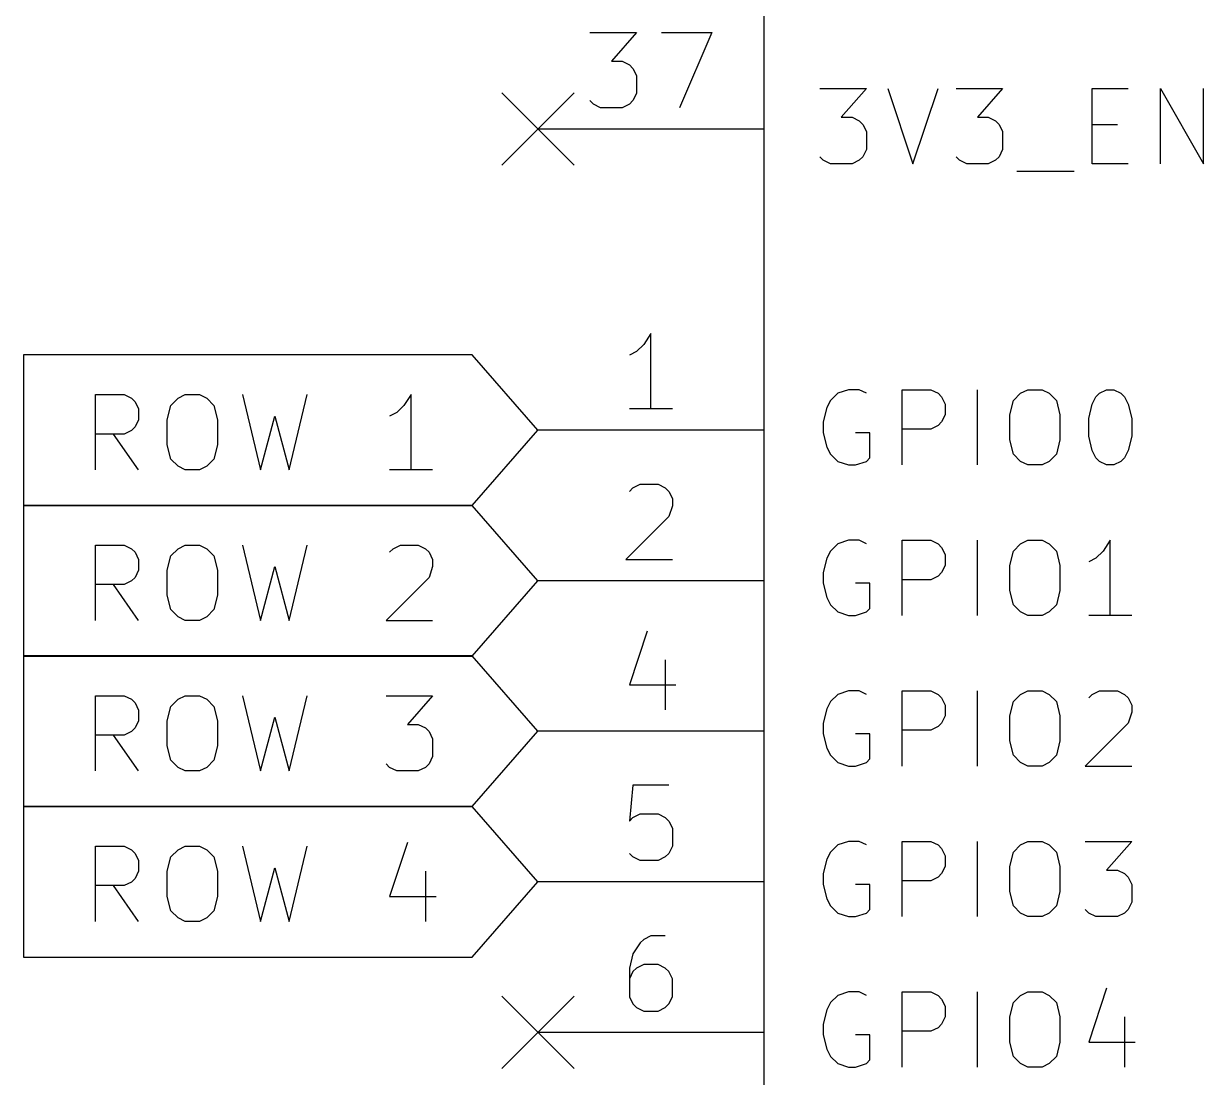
# Model space of a CAD drawing. Header units: inches. Extents: x 0.4 to 11.3, y -7.9 to -0.4.
# Drawn here: x 4.508 to 5.292, y -3.48 to -2.78 of the extents above; entities that cross this region are included whole.
import ezdxf

# ---------------------------------------------------------------- set-up
doc = ezdxf.new("R2010")
doc.units = ezdxf.units.IN
doc.header["$MEASUREMENT"] = 0
for name, color, linetype in [('BLUE', 174, 'CONTINUOUS'), ('GREENSIXTYFIVE', 129, 'CONTINUOUS'), ('LIGHTRED', 12, 'CONTINUOUS'), ('RED', 14, 'CONTINUOUS'), ('WHITE', 250, 'CONTINUOUS')]:
    doc.layers.add(name, color=color, linetype=linetype)

msp = doc.modelspace()

# ---------------------------------------------------------------- linework, layer by layer
at = {"layer": 'BLUE', "linetype": 'CONTINUOUS'}
for p, q in [((4.826, -2.826), (4.874, -2.874)), ((4.874, -2.826), (4.826, -2.874)), ((4.826, -3.426), (4.874, -3.474)), ((4.874, -3.426), (4.826, -3.474))]:
    msp.add_line(p, q, dxfattribs=at)
at = {"layer": 'GREENSIXTYFIVE', "linetype": 'CONTINUOUS'}
for p, q in [((5.03714, -2.82313), (5.06809, -2.82313)), ((5.03714, -2.82313), (5.06809, -2.82313)), ((5.06809, -2.82313), (5.05143, -2.84218)), ((5.06809, -2.82313), (5.05143, -2.84218)), ((5.08238, -2.82313), (5.09904, -2.87313)), ((5.08238, -2.82313), (5.09904, -2.87313)), ((5.09904, -2.87313), (5.11571, -2.82313)), ((5.09904, -2.87313), (5.11571, -2.82313)), ((5.12762, -2.82313), (5.15857, -2.82313)), ((5.12762, -2.82313), (5.15857, -2.82313)), ((5.15857, -2.82313), (5.1419, -2.84218)), ((5.15857, -2.82313), (5.1419, -2.84218)), ((5.21809, -2.87313), (5.21809, -2.82313)), ((5.21809, -2.82313), (5.2419, -2.82313)), ((5.21809, -2.87313), (5.21809, -2.82313)), ((5.21809, -2.82313), (5.2419, -2.82313)), ((5.26333, -2.87313), (5.26333, -2.82313)), ((5.26333, -2.82313), (5.2919, -2.87313)), ((5.26333, -2.87313), (5.26333, -2.82313)), ((5.26333, -2.82313), (5.2919, -2.87313)), ((5.2919, -2.87313), (5.2919, -2.82313)), ((5.2919, -2.87313), (5.2919, -2.82313)), ((5.05143, -2.84218), (5.05857, -2.84218)), ((5.05143, -2.84218), (5.05857, -2.84218)), ((5.05857, -2.84218), (5.06333, -2.84456)), ((5.05857, -2.84218), (5.06333, -2.84456)), ((5.1419, -2.84218), (5.14905, -2.84218)), ((5.1419, -2.84218), (5.14905, -2.84218)), ((5.14905, -2.84218), (5.15381, -2.84456)), ((5.14905, -2.84218), (5.15381, -2.84456)), ((5.06333, -2.84456), (5.06571, -2.84694)), ((5.06333, -2.84456), (5.06571, -2.84694)), ((5.06571, -2.84694), (5.06809, -2.8517)), ((5.06571, -2.84694), (5.06809, -2.8517)), ((5.15381, -2.84456), (5.15619, -2.84694)), ((5.15381, -2.84456), (5.15619, -2.84694)), ((5.15619, -2.84694), (5.15857, -2.8517)), ((5.15619, -2.84694), (5.15857, -2.8517)), ((5.21809, -2.84694), (5.23476, -2.84694)), ((5.21809, -2.84694), (5.23476, -2.84694)), ((5.06809, -2.8517), (5.06809, -2.86361)), ((5.06809, -2.8517), (5.06809, -2.86361)), ((5.15857, -2.8517), (5.15857, -2.86361)), ((5.15857, -2.8517), (5.15857, -2.86361)), ((5.06809, -2.86361), (5.06571, -2.86837)), ((5.06809, -2.86361), (5.06571, -2.86837)), ((5.15857, -2.86361), (5.15619, -2.86837)), ((5.15857, -2.86361), (5.15619, -2.86837)), ((5.03952, -2.87075), (5.03714, -2.86837)), ((5.03952, -2.87075), (5.03714, -2.86837)), ((5.04428, -2.87313), (5.03952, -2.87075)), ((5.04428, -2.87313), (5.03952, -2.87075)), ((5.05857, -2.87313), (5.04428, -2.87313)), ((5.05857, -2.87313), (5.04428, -2.87313)), ((5.06333, -2.87075), (5.05857, -2.87313)), ((5.06333, -2.87075), (5.05857, -2.87313)), ((5.06571, -2.86837), (5.06333, -2.87075)), ((5.06571, -2.86837), (5.06333, -2.87075)), ((5.13, -2.87075), (5.12762, -2.86837)), ((5.13, -2.87075), (5.12762, -2.86837)), ((5.13476, -2.87313), (5.13, -2.87075)), ((5.13476, -2.87313), (5.13, -2.87075)), ((5.14905, -2.87313), (5.13476, -2.87313)), ((5.14905, -2.87313), (5.13476, -2.87313)), ((5.15381, -2.87075), (5.14905, -2.87313)), ((5.15381, -2.87075), (5.14905, -2.87313)), ((5.15619, -2.86837), (5.15381, -2.87075)), ((5.15619, -2.86837), (5.15381, -2.87075)), ((5.2419, -2.87313), (5.21809, -2.87313)), ((5.2419, -2.87313), (5.21809, -2.87313)), ((5.16809, -2.87789), (5.20619, -2.87789)), ((5.16809, -2.87789), (5.20619, -2.87789)), ((5.05619, -3.02313), (5.04905, -3.02551)), ((5.05619, -3.02313), (5.04905, -3.02551)), ((5.06333, -3.02313), (5.05619, -3.02313)), ((5.06333, -3.02313), (5.05619, -3.02313)), ((5.06809, -3.02551), (5.06333, -3.02313)), ((5.06809, -3.02551), (5.06333, -3.02313)), ((5.0919, -3.07313), (5.0919, -3.02313)), ((5.0919, -3.02313), (5.11095, -3.02313)), ((5.0919, -3.07313), (5.0919, -3.02313)), ((5.0919, -3.02313), (5.11095, -3.02313)), ((5.11095, -3.02313), (5.11571, -3.02551)), ((5.11095, -3.02313), (5.11571, -3.02551)), ((5.1419, -3.07313), (5.1419, -3.02313)), ((5.1419, -3.07313), (5.1419, -3.02313)), ((5.17048, -3.02551), (5.17524, -3.02313)), ((5.17048, -3.02551), (5.17524, -3.02313)), ((5.17524, -3.02313), (5.18476, -3.02313)), ((5.17524, -3.02313), (5.18476, -3.02313)), ((5.18476, -3.02313), (5.18952, -3.02551)), ((5.18476, -3.02313), (5.18952, -3.02551)), ((5.22286, -3.02551), (5.22762, -3.02313)), ((5.22286, -3.02551), (5.22762, -3.02313)), ((5.22762, -3.02313), (5.23238, -3.02313)), ((5.22762, -3.02313), (5.23238, -3.02313)), ((5.23238, -3.02313), (5.23714, -3.02551)), ((5.23238, -3.02313), (5.23714, -3.02551)), ((5.04428, -3.03028), (5.0419, -3.03504)), ((5.04428, -3.03028), (5.0419, -3.03504)), ((5.04905, -3.02551), (5.04428, -3.03028)), ((5.04905, -3.02551), (5.04428, -3.03028)), ((5.11571, -3.02551), (5.11809, -3.02789)), ((5.11571, -3.02551), (5.11809, -3.02789)), ((5.11809, -3.02789), (5.12047, -3.03265)), ((5.11809, -3.02789), (5.12047, -3.03265)), ((5.16333, -3.0398), (5.16571, -3.03028)), ((5.16333, -3.0398), (5.16571, -3.03028)), ((5.16571, -3.03028), (5.17048, -3.02551)), ((5.16571, -3.03028), (5.17048, -3.02551)), ((5.18952, -3.02551), (5.19428, -3.03028)), ((5.18952, -3.02551), (5.19428, -3.03028)), ((5.19428, -3.03028), (5.19667, -3.0398)), ((5.19428, -3.03028), (5.19667, -3.0398)), ((5.21809, -3.03265), (5.22048, -3.02789)), ((5.21809, -3.03265), (5.22048, -3.02789)), ((5.22048, -3.02789), (5.22286, -3.02551)), ((5.22048, -3.02789), (5.22286, -3.02551)), ((5.23714, -3.02551), (5.23952, -3.02789)), ((5.23714, -3.02551), (5.23952, -3.02789)), ((5.23952, -3.02789), (5.24191, -3.03265)), ((5.23952, -3.02789), (5.24191, -3.03265)), ((5.0419, -3.03504), (5.03952, -3.04456)), ((5.0419, -3.03504), (5.03952, -3.04456)), ((5.12047, -3.03265), (5.12047, -3.0398)), ((5.12047, -3.03265), (5.12047, -3.0398)), ((5.21572, -3.04218), (5.21809, -3.03265)), ((5.21572, -3.04218), (5.21809, -3.03265)), ((5.24191, -3.03265), (5.24429, -3.04218)), ((5.24191, -3.03265), (5.24429, -3.04218)), ((5.03952, -3.04456), (5.03952, -3.0517)), ((5.03952, -3.04456), (5.03952, -3.0517)), ((5.11571, -3.04694), (5.11095, -3.04932)), ((5.11571, -3.04694), (5.11095, -3.04932)), ((5.11809, -3.04456), (5.11571, -3.04694)), ((5.11809, -3.04456), (5.11571, -3.04694)), ((5.12047, -3.0398), (5.11809, -3.04456)), ((5.12047, -3.0398), (5.11809, -3.04456)), ((5.16333, -3.05646), (5.16333, -3.0398)), ((5.16333, -3.05646), (5.16333, -3.0398)), ((5.19667, -3.0398), (5.19667, -3.05646)), ((5.19667, -3.0398), (5.19667, -3.05646)), ((5.21572, -3.05408), (5.21572, -3.04218)), ((5.21572, -3.05408), (5.21572, -3.04218)), ((5.24429, -3.04218), (5.24429, -3.05408)), ((5.24429, -3.04218), (5.24429, -3.05408)), ((5.03952, -3.0517), (5.0419, -3.06122)), ((5.03952, -3.0517), (5.0419, -3.06122)), ((5.07047, -3.0517), (5.06095, -3.0517)), ((5.07047, -3.0517), (5.06095, -3.0517)), ((5.07047, -3.06837), (5.07047, -3.0517)), ((5.07047, -3.06837), (5.07047, -3.0517)), ((5.11095, -3.04932), (5.0919, -3.04932)), ((5.11095, -3.04932), (5.0919, -3.04932)), ((5.21809, -3.06361), (5.21572, -3.05408)), ((5.21809, -3.06361), (5.21572, -3.05408)), ((5.24429, -3.05408), (5.24191, -3.06361)), ((5.24429, -3.05408), (5.24191, -3.06361)), ((5.0419, -3.06122), (5.04428, -3.06599)), ((5.0419, -3.06122), (5.04428, -3.06599)), ((5.16571, -3.06599), (5.16333, -3.05646)), ((5.16571, -3.06599), (5.16333, -3.05646)), ((5.19667, -3.05646), (5.19428, -3.06599)), ((5.19667, -3.05646), (5.19428, -3.06599)), ((5.04428, -3.06599), (5.04905, -3.07075)), ((5.04428, -3.06599), (5.04905, -3.07075)), ((5.04905, -3.07075), (5.05619, -3.07313)), ((5.04905, -3.07075), (5.05619, -3.07313)), ((5.06095, -3.07313), (5.06809, -3.07075)), ((5.06095, -3.07313), (5.06809, -3.07075)), ((5.06809, -3.07075), (5.07047, -3.06837)), ((5.06809, -3.07075), (5.07047, -3.06837)), ((5.17048, -3.07075), (5.16571, -3.06599)), ((5.17048, -3.07075), (5.16571, -3.06599)), ((5.17524, -3.07313), (5.17048, -3.07075)), ((5.17524, -3.07313), (5.17048, -3.07075)), ((5.18952, -3.07075), (5.18476, -3.07313)), ((5.18952, -3.07075), (5.18476, -3.07313)), ((5.19428, -3.06599), (5.18952, -3.07075)), ((5.19428, -3.06599), (5.18952, -3.07075)), ((5.22048, -3.06837), (5.21809, -3.06361)), ((5.22048, -3.06837), (5.21809, -3.06361)), ((5.22286, -3.07075), (5.22048, -3.06837)), ((5.22286, -3.07075), (5.22048, -3.06837)), ((5.22762, -3.07313), (5.22286, -3.07075)), ((5.22762, -3.07313), (5.22286, -3.07075)), ((5.23714, -3.07075), (5.23238, -3.07313)), ((5.23714, -3.07075), (5.23238, -3.07313)), ((5.23952, -3.06837), (5.23714, -3.07075)), ((5.23952, -3.06837), (5.23714, -3.07075)), ((5.24191, -3.06361), (5.23952, -3.06837)), ((5.24191, -3.06361), (5.23952, -3.06837)), ((5.05619, -3.07313), (5.06095, -3.07313)), ((5.05619, -3.07313), (5.06095, -3.07313)), ((5.18476, -3.07313), (5.17524, -3.07313)), ((5.18476, -3.07313), (5.17524, -3.07313)), ((5.23238, -3.07313), (5.22762, -3.07313)), ((5.23238, -3.07313), (5.22762, -3.07313)), ((5.04905, -3.12551), (5.04428, -3.13028)), ((5.04905, -3.12551), (5.04428, -3.13028)), ((5.05619, -3.12313), (5.04905, -3.12551)), ((5.05619, -3.12313), (5.04905, -3.12551)), ((5.06333, -3.12313), (5.05619, -3.12313)), ((5.06333, -3.12313), (5.05619, -3.12313)), ((5.06809, -3.12551), (5.06333, -3.12313)), ((5.06809, -3.12551), (5.06333, -3.12313)), ((5.0919, -3.17313), (5.0919, -3.12313)), ((5.0919, -3.12313), (5.11095, -3.12313)), ((5.0919, -3.17313), (5.0919, -3.12313)), ((5.0919, -3.12313), (5.11095, -3.12313)), ((5.11095, -3.12313), (5.11571, -3.12551)), ((5.11095, -3.12313), (5.11571, -3.12551)), ((5.11571, -3.12551), (5.11809, -3.12789)), ((5.11571, -3.12551), (5.11809, -3.12789)), ((5.1419, -3.17313), (5.1419, -3.12313)), ((5.1419, -3.17313), (5.1419, -3.12313)), ((5.16571, -3.13028), (5.17048, -3.12551)), ((5.16571, -3.13028), (5.17048, -3.12551)), ((5.17048, -3.12551), (5.17524, -3.12313)), ((5.17048, -3.12551), (5.17524, -3.12313)), ((5.17524, -3.12313), (5.18476, -3.12313)), ((5.17524, -3.12313), (5.18476, -3.12313)), ((5.18476, -3.12313), (5.18952, -3.12551)), ((5.18476, -3.12313), (5.18952, -3.12551)), ((5.18952, -3.12551), (5.19428, -3.13028)), ((5.18952, -3.12551), (5.19428, -3.13028)), ((5.23, -3.12313), (5.22524, -3.13028)), ((5.23, -3.12313), (5.22524, -3.13028)), ((5.23, -3.17313), (5.23, -3.12313)), ((5.23, -3.17313), (5.23, -3.12313)), ((5.04428, -3.13028), (5.0419, -3.13504)), ((5.04428, -3.13028), (5.0419, -3.13504)), ((5.11809, -3.12789), (5.12047, -3.13265)), ((5.11809, -3.12789), (5.12047, -3.13265)), ((5.12047, -3.13265), (5.12047, -3.1398)), ((5.12047, -3.13265), (5.12047, -3.1398)), ((5.16333, -3.1398), (5.16571, -3.13028)), ((5.16333, -3.1398), (5.16571, -3.13028)), ((5.19428, -3.13028), (5.19667, -3.1398)), ((5.19428, -3.13028), (5.19667, -3.1398)), ((5.22524, -3.13028), (5.22048, -3.13504)), ((5.22524, -3.13028), (5.22048, -3.13504)), ((5.0419, -3.13504), (5.03952, -3.14456)), ((5.0419, -3.13504), (5.03952, -3.14456)), ((5.12047, -3.1398), (5.11809, -3.14456)), ((5.12047, -3.1398), (5.11809, -3.14456)), ((5.16333, -3.15646), (5.16333, -3.1398)), ((5.16333, -3.15646), (5.16333, -3.1398)), ((5.19667, -3.1398), (5.19667, -3.15646)), ((5.19667, -3.1398), (5.19667, -3.15646)), ((5.22048, -3.13504), (5.21572, -3.13742)), ((5.22048, -3.13504), (5.21572, -3.13742)), ((5.03952, -3.14456), (5.03952, -3.1517)), ((5.03952, -3.14456), (5.03952, -3.1517)), ((5.11571, -3.14694), (5.11095, -3.14932)), ((5.11571, -3.14694), (5.11095, -3.14932)), ((5.11809, -3.14456), (5.11571, -3.14694)), ((5.11809, -3.14456), (5.11571, -3.14694)), ((5.03952, -3.1517), (5.0419, -3.16122)), ((5.03952, -3.1517), (5.0419, -3.16122)), ((5.07047, -3.1517), (5.06095, -3.1517)), ((5.07047, -3.1517), (5.06095, -3.1517)), ((5.07047, -3.16837), (5.07047, -3.1517)), ((5.07047, -3.16837), (5.07047, -3.1517)), ((5.11095, -3.14932), (5.0919, -3.14932)), ((5.11095, -3.14932), (5.0919, -3.14932)), ((5.16571, -3.16599), (5.16333, -3.15646)), ((5.16571, -3.16599), (5.16333, -3.15646)), ((5.19667, -3.15646), (5.19428, -3.16599)), ((5.19667, -3.15646), (5.19428, -3.16599)), ((5.0419, -3.16122), (5.04428, -3.16599)), ((5.0419, -3.16122), (5.04428, -3.16599)), ((5.04428, -3.16599), (5.04905, -3.17075)), ((5.04428, -3.16599), (5.04905, -3.17075)), ((5.04905, -3.17075), (5.05619, -3.17313)), ((5.04905, -3.17075), (5.05619, -3.17313)), ((5.06095, -3.17313), (5.06809, -3.17075)), ((5.06095, -3.17313), (5.06809, -3.17075)), ((5.06809, -3.17075), (5.07047, -3.16837)), ((5.06809, -3.17075), (5.07047, -3.16837)), ((5.17048, -3.17075), (5.16571, -3.16599)), ((5.17048, -3.17075), (5.16571, -3.16599)), ((5.17524, -3.17313), (5.17048, -3.17075)), ((5.17524, -3.17313), (5.17048, -3.17075)), ((5.18952, -3.17075), (5.18476, -3.17313)), ((5.18952, -3.17075), (5.18476, -3.17313)), ((5.19428, -3.16599), (5.18952, -3.17075)), ((5.19428, -3.16599), (5.18952, -3.17075)), ((5.05619, -3.17313), (5.06095, -3.17313)), ((5.05619, -3.17313), (5.06095, -3.17313)), ((5.18476, -3.17313), (5.17524, -3.17313)), ((5.18476, -3.17313), (5.17524, -3.17313)), ((5.24429, -3.17313), (5.21572, -3.17313)), ((5.24429, -3.17313), (5.21572, -3.17313)), ((5.04905, -3.22551), (5.04428, -3.23028)), ((5.04905, -3.22551), (5.04428, -3.23028)), ((5.05619, -3.22313), (5.04905, -3.22551)), ((5.05619, -3.22313), (5.04905, -3.22551)), ((5.06333, -3.22313), (5.05619, -3.22313)), ((5.06333, -3.22313), (5.05619, -3.22313)), ((5.06809, -3.22551), (5.06333, -3.22313)), ((5.06809, -3.22551), (5.06333, -3.22313)), ((5.0919, -3.27313), (5.0919, -3.22313)), ((5.0919, -3.22313), (5.11095, -3.22313)), ((5.0919, -3.27313), (5.0919, -3.22313)), ((5.0919, -3.22313), (5.11095, -3.22313)), ((5.11095, -3.22313), (5.11571, -3.22551)), ((5.11095, -3.22313), (5.11571, -3.22551)), ((5.11571, -3.22551), (5.11809, -3.22789)), ((5.11571, -3.22551), (5.11809, -3.22789)), ((5.1419, -3.27313), (5.1419, -3.22313)), ((5.1419, -3.27313), (5.1419, -3.22313)), ((5.16571, -3.23028), (5.17048, -3.22551)), ((5.16571, -3.23028), (5.17048, -3.22551)), ((5.17048, -3.22551), (5.17524, -3.22313)), ((5.17048, -3.22551), (5.17524, -3.22313)), ((5.17524, -3.22313), (5.18476, -3.22313)), ((5.17524, -3.22313), (5.18476, -3.22313)), ((5.18476, -3.22313), (5.18952, -3.22551)), ((5.18476, -3.22313), (5.18952, -3.22551)), ((5.18952, -3.22551), (5.19428, -3.23028)), ((5.18952, -3.22551), (5.19428, -3.23028)), ((5.21572, -3.22789), (5.21809, -3.22551)), ((5.21572, -3.22789), (5.21809, -3.22551)), ((5.21809, -3.22551), (5.22286, -3.22313)), ((5.21809, -3.22551), (5.22286, -3.22313)), ((5.22286, -3.22313), (5.23476, -3.22313)), ((5.22286, -3.22313), (5.23476, -3.22313)), ((5.23476, -3.22313), (5.23952, -3.22551)), ((5.23476, -3.22313), (5.23952, -3.22551)), ((5.23952, -3.22551), (5.24191, -3.22789)), ((5.23952, -3.22551), (5.24191, -3.22789)), ((5.0419, -3.23504), (5.03952, -3.24456)), ((5.0419, -3.23504), (5.03952, -3.24456)), ((5.04428, -3.23028), (5.0419, -3.23504)), ((5.04428, -3.23028), (5.0419, -3.23504)), ((5.11809, -3.22789), (5.12047, -3.23265)), ((5.11809, -3.22789), (5.12047, -3.23265)), ((5.12047, -3.23265), (5.12047, -3.2398)), ((5.12047, -3.23265), (5.12047, -3.2398)), ((5.16333, -3.2398), (5.16571, -3.23028)), ((5.16333, -3.2398), (5.16571, -3.23028)), ((5.19428, -3.23028), (5.19667, -3.2398)), ((5.19428, -3.23028), (5.19667, -3.2398)), ((5.24191, -3.22789), (5.24429, -3.23265)), ((5.24191, -3.22789), (5.24429, -3.23265)), ((5.24429, -3.23265), (5.24429, -3.23742)), ((5.24429, -3.23265), (5.24429, -3.23742)), ((5.12047, -3.2398), (5.11809, -3.24456)), ((5.12047, -3.2398), (5.11809, -3.24456)), ((5.16333, -3.25646), (5.16333, -3.2398)), ((5.16333, -3.25646), (5.16333, -3.2398)), ((5.19667, -3.2398), (5.19667, -3.25646)), ((5.19667, -3.2398), (5.19667, -3.25646)), ((5.24429, -3.23742), (5.24191, -3.24456)), ((5.24429, -3.23742), (5.24191, -3.24456)), ((5.03952, -3.24456), (5.03952, -3.2517)), ((5.03952, -3.24456), (5.03952, -3.2517)), ((5.11095, -3.24932), (5.0919, -3.24932)), ((5.11095, -3.24932), (5.0919, -3.24932)), ((5.11571, -3.24694), (5.11095, -3.24932)), ((5.11571, -3.24694), (5.11095, -3.24932)), ((5.11809, -3.24456), (5.11571, -3.24694)), ((5.11809, -3.24456), (5.11571, -3.24694)), ((5.24191, -3.24456), (5.21333, -3.27313)), ((5.24191, -3.24456), (5.21333, -3.27313)), ((5.03952, -3.2517), (5.0419, -3.26122)), ((5.03952, -3.2517), (5.0419, -3.26122)), ((5.07047, -3.2517), (5.06095, -3.2517)), ((5.07047, -3.2517), (5.06095, -3.2517)), ((5.07047, -3.26837), (5.07047, -3.2517)), ((5.07047, -3.26837), (5.07047, -3.2517)), ((5.16571, -3.26599), (5.16333, -3.25646)), ((5.16571, -3.26599), (5.16333, -3.25646)), ((5.19667, -3.25646), (5.19428, -3.26599)), ((5.19667, -3.25646), (5.19428, -3.26599)), ((5.0419, -3.26122), (5.04428, -3.26599)), ((5.0419, -3.26122), (5.04428, -3.26599)), ((5.04428, -3.26599), (5.04905, -3.27075)), ((5.04428, -3.26599), (5.04905, -3.27075)), ((5.17048, -3.27075), (5.16571, -3.26599)), ((5.17048, -3.27075), (5.16571, -3.26599)), ((5.19428, -3.26599), (5.18952, -3.27075)), ((5.19428, -3.26599), (5.18952, -3.27075)), ((5.04905, -3.27075), (5.05619, -3.27313)), ((5.04905, -3.27075), (5.05619, -3.27313)), ((5.05619, -3.27313), (5.06095, -3.27313)), ((5.05619, -3.27313), (5.06095, -3.27313)), ((5.06095, -3.27313), (5.06809, -3.27075)), ((5.06095, -3.27313), (5.06809, -3.27075)), ((5.06809, -3.27075), (5.07047, -3.26837)), ((5.06809, -3.27075), (5.07047, -3.26837)), ((5.17524, -3.27313), (5.17048, -3.27075)), ((5.17524, -3.27313), (5.17048, -3.27075)), ((5.18476, -3.27313), (5.17524, -3.27313)), ((5.18476, -3.27313), (5.17524, -3.27313)), ((5.18952, -3.27075), (5.18476, -3.27313)), ((5.18952, -3.27075), (5.18476, -3.27313)), ((5.21333, -3.27313), (5.24429, -3.27313)), ((5.21333, -3.27313), (5.24429, -3.27313)), ((5.04905, -3.32551), (5.04428, -3.33028)), ((5.04905, -3.32551), (5.04428, -3.33028)), ((5.05619, -3.32313), (5.04905, -3.32551)), ((5.05619, -3.32313), (5.04905, -3.32551)), ((5.06333, -3.32313), (5.05619, -3.32313)), ((5.06333, -3.32313), (5.05619, -3.32313)), ((5.06809, -3.32551), (5.06333, -3.32313)), ((5.06809, -3.32551), (5.06333, -3.32313)), ((5.0919, -3.37313), (5.0919, -3.32313)), ((5.0919, -3.32313), (5.11095, -3.32313)), ((5.0919, -3.37313), (5.0919, -3.32313)), ((5.0919, -3.32313), (5.11095, -3.32313)), ((5.11095, -3.32313), (5.11571, -3.32551)), ((5.11095, -3.32313), (5.11571, -3.32551)), ((5.11571, -3.32551), (5.11809, -3.32789)), ((5.11571, -3.32551), (5.11809, -3.32789)), ((5.11809, -3.32789), (5.12047, -3.33265)), ((5.11809, -3.32789), (5.12047, -3.33265)), ((5.1419, -3.37313), (5.1419, -3.32313)), ((5.1419, -3.37313), (5.1419, -3.32313)), ((5.16571, -3.33028), (5.17048, -3.32551)), ((5.16571, -3.33028), (5.17048, -3.32551)), ((5.17048, -3.32551), (5.17524, -3.32313)), ((5.17048, -3.32551), (5.17524, -3.32313)), ((5.17524, -3.32313), (5.18476, -3.32313)), ((5.17524, -3.32313), (5.18476, -3.32313)), ((5.18476, -3.32313), (5.18952, -3.32551)), ((5.18476, -3.32313), (5.18952, -3.32551)), ((5.18952, -3.32551), (5.19428, -3.33028)), ((5.18952, -3.32551), (5.19428, -3.33028)), ((5.21333, -3.32313), (5.24429, -3.32313)), ((5.21333, -3.32313), (5.24429, -3.32313)), ((5.24429, -3.32313), (5.22762, -3.34218)), ((5.24429, -3.32313), (5.22762, -3.34218)), ((5.0419, -3.33504), (5.03952, -3.34456)), ((5.0419, -3.33504), (5.03952, -3.34456)), ((5.04428, -3.33028), (5.0419, -3.33504)), ((5.04428, -3.33028), (5.0419, -3.33504)), ((5.12047, -3.33265), (5.12047, -3.3398)), ((5.12047, -3.33265), (5.12047, -3.3398)), ((5.16333, -3.3398), (5.16571, -3.33028)), ((5.16333, -3.3398), (5.16571, -3.33028)), ((5.19428, -3.33028), (5.19667, -3.3398)), ((5.19428, -3.33028), (5.19667, -3.3398)), ((5.03952, -3.34456), (5.03952, -3.3517)), ((5.03952, -3.34456), (5.03952, -3.3517)), ((5.11809, -3.34456), (5.11571, -3.34694)), ((5.11809, -3.34456), (5.11571, -3.34694)), ((5.12047, -3.3398), (5.11809, -3.34456)), ((5.12047, -3.3398), (5.11809, -3.34456)), ((5.16333, -3.35646), (5.16333, -3.3398)), ((5.16333, -3.35646), (5.16333, -3.3398)), ((5.19667, -3.3398), (5.19667, -3.35646)), ((5.19667, -3.3398), (5.19667, -3.35646)), ((5.22762, -3.34218), (5.23476, -3.34218)), ((5.22762, -3.34218), (5.23476, -3.34218)), ((5.23476, -3.34218), (5.23952, -3.34456)), ((5.23476, -3.34218), (5.23952, -3.34456)), ((5.23952, -3.34456), (5.24191, -3.34694)), ((5.23952, -3.34456), (5.24191, -3.34694)), ((5.03952, -3.3517), (5.0419, -3.36122)), ((5.03952, -3.3517), (5.0419, -3.36122)), ((5.07047, -3.3517), (5.06095, -3.3517)), ((5.07047, -3.3517), (5.06095, -3.3517)), ((5.07047, -3.36837), (5.07047, -3.3517)), ((5.07047, -3.36837), (5.07047, -3.3517)), ((5.11095, -3.34932), (5.0919, -3.34932)), ((5.11095, -3.34932), (5.0919, -3.34932)), ((5.11571, -3.34694), (5.11095, -3.34932)), ((5.11571, -3.34694), (5.11095, -3.34932)), ((5.24191, -3.34694), (5.24429, -3.3517)), ((5.24191, -3.34694), (5.24429, -3.3517)), ((5.24429, -3.3517), (5.24429, -3.36361)), ((5.24429, -3.3517), (5.24429, -3.36361)), ((5.16571, -3.36599), (5.16333, -3.35646)), ((5.16571, -3.36599), (5.16333, -3.35646)), ((5.19667, -3.35646), (5.19428, -3.36599)), ((5.19667, -3.35646), (5.19428, -3.36599)), ((5.0419, -3.36122), (5.04428, -3.36599)), ((5.0419, -3.36122), (5.04428, -3.36599)), ((5.04428, -3.36599), (5.04905, -3.37075)), ((5.04428, -3.36599), (5.04905, -3.37075)), ((5.06809, -3.37075), (5.07047, -3.36837)), ((5.06809, -3.37075), (5.07047, -3.36837)), ((5.17048, -3.37075), (5.16571, -3.36599)), ((5.17048, -3.37075), (5.16571, -3.36599)), ((5.19428, -3.36599), (5.18952, -3.37075)), ((5.19428, -3.36599), (5.18952, -3.37075)), ((5.21572, -3.37075), (5.21333, -3.36837)), ((5.21572, -3.37075), (5.21333, -3.36837)), ((5.24191, -3.36837), (5.23952, -3.37075)), ((5.24191, -3.36837), (5.23952, -3.37075)), ((5.24429, -3.36361), (5.24191, -3.36837)), ((5.24429, -3.36361), (5.24191, -3.36837)), ((5.04905, -3.37075), (5.05619, -3.37313)), ((5.04905, -3.37075), (5.05619, -3.37313)), ((5.05619, -3.37313), (5.06095, -3.37313)), ((5.05619, -3.37313), (5.06095, -3.37313)), ((5.06095, -3.37313), (5.06809, -3.37075)), ((5.06095, -3.37313), (5.06809, -3.37075)), ((5.17524, -3.37313), (5.17048, -3.37075)), ((5.17524, -3.37313), (5.17048, -3.37075)), ((5.18476, -3.37313), (5.17524, -3.37313)), ((5.18476, -3.37313), (5.17524, -3.37313)), ((5.18952, -3.37075), (5.18476, -3.37313)), ((5.18952, -3.37075), (5.18476, -3.37313)), ((5.22048, -3.37313), (5.21572, -3.37075)), ((5.22048, -3.37313), (5.21572, -3.37075)), ((5.23476, -3.37313), (5.22048, -3.37313)), ((5.23476, -3.37313), (5.22048, -3.37313)), ((5.23952, -3.37075), (5.23476, -3.37313)), ((5.23952, -3.37075), (5.23476, -3.37313)), ((5.05619, -3.42313), (5.04905, -3.42551)), ((5.05619, -3.42313), (5.04905, -3.42551)), ((5.06333, -3.42313), (5.05619, -3.42313)), ((5.06333, -3.42313), (5.05619, -3.42313)), ((5.06809, -3.42551), (5.06333, -3.42313)), ((5.06809, -3.42551), (5.06333, -3.42313)), ((5.0919, -3.47313), (5.0919, -3.42313)), ((5.0919, -3.42313), (5.11095, -3.42313)), ((5.0919, -3.47313), (5.0919, -3.42313)), ((5.0919, -3.42313), (5.11095, -3.42313)), ((5.11095, -3.42313), (5.11571, -3.42551)), ((5.11095, -3.42313), (5.11571, -3.42551)), ((5.1419, -3.47313), (5.1419, -3.42313)), ((5.1419, -3.47313), (5.1419, -3.42313)), ((5.17048, -3.42551), (5.17524, -3.42313)), ((5.17048, -3.42551), (5.17524, -3.42313)), ((5.17524, -3.42313), (5.18476, -3.42313)), ((5.17524, -3.42313), (5.18476, -3.42313)), ((5.18476, -3.42313), (5.18952, -3.42551)), ((5.18476, -3.42313), (5.18952, -3.42551)), ((5.22762, -3.42075), (5.21572, -3.45646)), ((5.22762, -3.42075), (5.21572, -3.45646)), ((5.04428, -3.43028), (5.0419, -3.43504)), ((5.04428, -3.43028), (5.0419, -3.43504)), ((5.04905, -3.42551), (5.04428, -3.43028)), ((5.04905, -3.42551), (5.04428, -3.43028)), ((5.11571, -3.42551), (5.11809, -3.42789)), ((5.11571, -3.42551), (5.11809, -3.42789)), ((5.11809, -3.42789), (5.12047, -3.43265)), ((5.11809, -3.42789), (5.12047, -3.43265)), ((5.16333, -3.4398), (5.16571, -3.43028)), ((5.16333, -3.4398), (5.16571, -3.43028)), ((5.16571, -3.43028), (5.17048, -3.42551)), ((5.16571, -3.43028), (5.17048, -3.42551)), ((5.18952, -3.42551), (5.19428, -3.43028)), ((5.18952, -3.42551), (5.19428, -3.43028)), ((5.19428, -3.43028), (5.19667, -3.4398)), ((5.19428, -3.43028), (5.19667, -3.4398)), ((5.0419, -3.43504), (5.03952, -3.44456)), ((5.0419, -3.43504), (5.03952, -3.44456)), ((5.12047, -3.43265), (5.12047, -3.4398)), ((5.12047, -3.43265), (5.12047, -3.4398)), ((5.03952, -3.44456), (5.03952, -3.4517)), ((5.03952, -3.44456), (5.03952, -3.4517)), ((5.11571, -3.44694), (5.11095, -3.44932)), ((5.11571, -3.44694), (5.11095, -3.44932)), ((5.11809, -3.44456), (5.11571, -3.44694)), ((5.11809, -3.44456), (5.11571, -3.44694)), ((5.12047, -3.4398), (5.11809, -3.44456)), ((5.12047, -3.4398), (5.11809, -3.44456)), ((5.16333, -3.45646), (5.16333, -3.4398)), ((5.16333, -3.45646), (5.16333, -3.4398)), ((5.19667, -3.4398), (5.19667, -3.45646)), ((5.19667, -3.4398), (5.19667, -3.45646)), ((5.23952, -3.4398), (5.23952, -3.47313)), ((5.23952, -3.4398), (5.23952, -3.47313)), ((5.03952, -3.4517), (5.0419, -3.46122)), ((5.03952, -3.4517), (5.0419, -3.46122)), ((5.07047, -3.4517), (5.06095, -3.4517)), ((5.07047, -3.4517), (5.06095, -3.4517)), ((5.07047, -3.46837), (5.07047, -3.4517)), ((5.07047, -3.46837), (5.07047, -3.4517)), ((5.11095, -3.44932), (5.0919, -3.44932)), ((5.11095, -3.44932), (5.0919, -3.44932)), ((5.0419, -3.46122), (5.04428, -3.46599)), ((5.0419, -3.46122), (5.04428, -3.46599)), ((5.16571, -3.46599), (5.16333, -3.45646)), ((5.16571, -3.46599), (5.16333, -3.45646)), ((5.19667, -3.45646), (5.19428, -3.46599)), ((5.19667, -3.45646), (5.19428, -3.46599)), ((5.21572, -3.45646), (5.24667, -3.45646)), ((5.21572, -3.45646), (5.24667, -3.45646)), ((5.04428, -3.46599), (5.04905, -3.47075)), ((5.04428, -3.46599), (5.04905, -3.47075)), ((5.06809, -3.47075), (5.07047, -3.46837)), ((5.06809, -3.47075), (5.07047, -3.46837)), ((5.17048, -3.47075), (5.16571, -3.46599)), ((5.17048, -3.47075), (5.16571, -3.46599)), ((5.19428, -3.46599), (5.18952, -3.47075)), ((5.19428, -3.46599), (5.18952, -3.47075)), ((5.04905, -3.47075), (5.05619, -3.47313)), ((5.04905, -3.47075), (5.05619, -3.47313)), ((5.05619, -3.47313), (5.06095, -3.47313)), ((5.05619, -3.47313), (5.06095, -3.47313)), ((5.06095, -3.47313), (5.06809, -3.47075)), ((5.06095, -3.47313), (5.06809, -3.47075)), ((5.17524, -3.47313), (5.17048, -3.47075)), ((5.17524, -3.47313), (5.17048, -3.47075)), ((5.18476, -3.47313), (5.17524, -3.47313)), ((5.18476, -3.47313), (5.17524, -3.47313)), ((5.18952, -3.47075), (5.18476, -3.47313)), ((5.18952, -3.47075), (5.18476, -3.47313))]:
    msp.add_line(p, q, dxfattribs=at)
at = {"layer": 'LIGHTRED', "linetype": 'CONTINUOUS'}
for p, q in [((4.88452, -2.78588), (4.91548, -2.78588)), ((4.88452, -2.78588), (4.91548, -2.78588)), ((4.91548, -2.78588), (4.89881, -2.80493)), ((4.91548, -2.78588), (4.89881, -2.80493)), ((4.93214, -2.78588), (4.96547, -2.78588)), ((4.93214, -2.78588), (4.96547, -2.78588)), ((4.96547, -2.78588), (4.94405, -2.83588)), ((4.96547, -2.78588), (4.94405, -2.83588)), ((4.89881, -2.80493), (4.90595, -2.80493)), ((4.89881, -2.80493), (4.90595, -2.80493)), ((4.90595, -2.80493), (4.91071, -2.80731)), ((4.90595, -2.80493), (4.91071, -2.80731)), ((4.91071, -2.80731), (4.91309, -2.80969)), ((4.91071, -2.80731), (4.91309, -2.80969)), ((4.91309, -2.80969), (4.91548, -2.81445)), ((4.91309, -2.80969), (4.91548, -2.81445)), ((4.91548, -2.81445), (4.91548, -2.82635)), ((4.91548, -2.81445), (4.91548, -2.82635)), ((4.91548, -2.82635), (4.91309, -2.83112)), ((4.91548, -2.82635), (4.91309, -2.83112)), ((4.88691, -2.8335), (4.88452, -2.83112)), ((4.88691, -2.8335), (4.88452, -2.83112)), ((4.89167, -2.83588), (4.88691, -2.8335)), ((4.89167, -2.83588), (4.88691, -2.8335)), ((4.90595, -2.83588), (4.89167, -2.83588)), ((4.90595, -2.83588), (4.89167, -2.83588)), ((4.91071, -2.8335), (4.90595, -2.83588)), ((4.91071, -2.8335), (4.90595, -2.83588)), ((4.91309, -2.83112), (4.91071, -2.8335)), ((4.91309, -2.83112), (4.91071, -2.8335)), ((4.925, -2.98588), (4.92024, -2.99302)), ((4.925, -2.98588), (4.92024, -2.99302)), ((4.925, -3.03588), (4.925, -2.98588)), ((4.925, -3.03588), (4.925, -2.98588)), ((4.91548, -2.99778), (4.91072, -3.00017)), ((4.91548, -2.99778), (4.91072, -3.00017)), ((4.92024, -2.99302), (4.91548, -2.99778)), ((4.92024, -2.99302), (4.91548, -2.99778)), ((4.93929, -3.03588), (4.91072, -3.03588)), ((4.93929, -3.03588), (4.91072, -3.03588)), ((4.91309, -3.08826), (4.91786, -3.08588)), ((4.91309, -3.08826), (4.91786, -3.08588)), ((4.91786, -3.08588), (4.92976, -3.08588)), ((4.91786, -3.08588), (4.92976, -3.08588)), ((4.92976, -3.08588), (4.93452, -3.08826)), ((4.92976, -3.08588), (4.93452, -3.08826)), ((4.91072, -3.09064), (4.91309, -3.08826)), ((4.91072, -3.09064), (4.91309, -3.08826)), ((4.93452, -3.08826), (4.93691, -3.09064)), ((4.93452, -3.08826), (4.93691, -3.09064)), ((4.93691, -3.09064), (4.93929, -3.0954)), ((4.93691, -3.09064), (4.93929, -3.0954)), ((4.93929, -3.10017), (4.93691, -3.10731)), ((4.93929, -3.10017), (4.93691, -3.10731)), ((4.93929, -3.0954), (4.93929, -3.10017)), ((4.93929, -3.0954), (4.93929, -3.10017)), ((4.93691, -3.10731), (4.90833, -3.13588)), ((4.93691, -3.10731), (4.90833, -3.13588)), ((4.90833, -3.13588), (4.93929, -3.13588)), ((4.90833, -3.13588), (4.93929, -3.13588)), ((4.92262, -3.1835), (4.91072, -3.21921)), ((4.92262, -3.1835), (4.91072, -3.21921)), ((4.93452, -3.20255), (4.93452, -3.23588)), ((4.93452, -3.20255), (4.93452, -3.23588)), ((4.91072, -3.21921), (4.94167, -3.21921)), ((4.91072, -3.21921), (4.94167, -3.21921)), ((4.91309, -3.28588), (4.91072, -3.30969)), ((4.91309, -3.28588), (4.91072, -3.30969)), ((4.93691, -3.28588), (4.91309, -3.28588)), ((4.93691, -3.28588), (4.91309, -3.28588)), ((4.91309, -3.30731), (4.91786, -3.30493)), ((4.91309, -3.30731), (4.91786, -3.30493)), ((4.91786, -3.30493), (4.92976, -3.30493)), ((4.91786, -3.30493), (4.92976, -3.30493)), ((4.92976, -3.30493), (4.93452, -3.30731)), ((4.92976, -3.30493), (4.93452, -3.30731)), ((4.91072, -3.30969), (4.91309, -3.30731)), ((4.91072, -3.30969), (4.91309, -3.30731)), ((4.93452, -3.30731), (4.93691, -3.30969)), ((4.93452, -3.30731), (4.93691, -3.30969)), ((4.93691, -3.30969), (4.93929, -3.31445)), ((4.93691, -3.30969), (4.93929, -3.31445)), ((4.93929, -3.31445), (4.93929, -3.32635)), ((4.93929, -3.31445), (4.93929, -3.32635)), ((4.93929, -3.32635), (4.93691, -3.33112)), ((4.93929, -3.32635), (4.93691, -3.33112)), ((4.91309, -3.3335), (4.91072, -3.33112)), ((4.91309, -3.3335), (4.91072, -3.33112)), ((4.91786, -3.33588), (4.91309, -3.3335)), ((4.91786, -3.33588), (4.91309, -3.3335)), ((4.92976, -3.33588), (4.91786, -3.33588)), ((4.92976, -3.33588), (4.91786, -3.33588)), ((4.93452, -3.3335), (4.92976, -3.33588)), ((4.93452, -3.3335), (4.92976, -3.33588)), ((4.93691, -3.33112), (4.93452, -3.3335)), ((4.93691, -3.33112), (4.93452, -3.3335)), ((4.91786, -3.39064), (4.91309, -3.39778)), ((4.91786, -3.39064), (4.91309, -3.39778)), ((4.92024, -3.38826), (4.91786, -3.39064)), ((4.92024, -3.38826), (4.91786, -3.39064)), ((4.925, -3.38588), (4.92024, -3.38826)), ((4.925, -3.38588), (4.92024, -3.38826)), ((4.93452, -3.38588), (4.925, -3.38588)), ((4.93452, -3.38588), (4.925, -3.38588)), ((4.91309, -3.39778), (4.91072, -3.40731)), ((4.91309, -3.39778), (4.91072, -3.40731)), ((4.91072, -3.40731), (4.91072, -3.42635)), ((4.91072, -3.40731), (4.91072, -3.42635)), ((4.91548, -3.40731), (4.91309, -3.40969)), ((4.91548, -3.40731), (4.91309, -3.40969)), ((4.92024, -3.40493), (4.91548, -3.40731)), ((4.92024, -3.40493), (4.91548, -3.40731)), ((4.92976, -3.40493), (4.92024, -3.40493)), ((4.92976, -3.40493), (4.92024, -3.40493)), ((4.93452, -3.40731), (4.92976, -3.40493)), ((4.93452, -3.40731), (4.92976, -3.40493)), ((4.93691, -3.40969), (4.93452, -3.40731)), ((4.93691, -3.40969), (4.93452, -3.40731)), ((4.91309, -3.40969), (4.91072, -3.41445)), ((4.91309, -3.40969), (4.91072, -3.41445)), ((4.93929, -3.41445), (4.93691, -3.40969)), ((4.93929, -3.41445), (4.93691, -3.40969)), ((4.93929, -3.42635), (4.93929, -3.41445)), ((4.93929, -3.42635), (4.93929, -3.41445)), ((4.91072, -3.42635), (4.91309, -3.43112)), ((4.91072, -3.42635), (4.91309, -3.43112)), ((4.91309, -3.43112), (4.91548, -3.4335)), ((4.91309, -3.43112), (4.91548, -3.4335)), ((4.93452, -3.4335), (4.93691, -3.43112)), ((4.93452, -3.4335), (4.93691, -3.43112)), ((4.93691, -3.43112), (4.93929, -3.42635)), ((4.93691, -3.43112), (4.93929, -3.42635)), ((4.91548, -3.4335), (4.92024, -3.43588)), ((4.91548, -3.4335), (4.92024, -3.43588)), ((4.92024, -3.43588), (4.92976, -3.43588)), ((4.92024, -3.43588), (4.92976, -3.43588)), ((4.92976, -3.43588), (4.93452, -3.4335)), ((4.92976, -3.43588), (4.93452, -3.4335))]:
    msp.add_line(p, q, dxfattribs=at)
at = {"layer": 'RED', "linetype": 'CONTINUOUS'}
for p, q in [((5, -2.3), (5, -4.9)), ((5, -2.85), (4.85, -2.85)), ((5, -2.85), (4.85, -2.85)), ((4.80625, -2.99998), (4.50849, -2.99998)), ((4.50849, -2.99998), (4.50849, -3.05)), ((4.85, -3.05), (4.80625, -2.99998)), ((4.5563, -3.07638), (4.5563, -3.02638)), ((4.5563, -3.02638), (4.57535, -3.02638)), ((4.57535, -3.02638), (4.58011, -3.02876)), ((4.58011, -3.02876), (4.5825, -3.03114)), ((4.5825, -3.03114), (4.58487, -3.0359)), ((4.6063, -3.03352), (4.61107, -3.02876)), ((4.61107, -3.02876), (4.61583, -3.02638)), ((4.61583, -3.02638), (4.62535, -3.02638)), ((4.62535, -3.02638), (4.63011, -3.02876)), ((4.63011, -3.02876), (4.63487, -3.03352)), ((4.65393, -3.02638), (4.66583, -3.07638)), ((4.68488, -3.07638), (4.69678, -3.02638)), ((4.76583, -3.02638), (4.76107, -3.03352)), ((4.76583, -3.07638), (4.76583, -3.02638)), ((4.58487, -3.0359), (4.58487, -3.04305)), ((4.60393, -3.04305), (4.6063, -3.03352)), ((4.63487, -3.03352), (4.63726, -3.04305)), ((4.7563, -3.03828), (4.75154, -3.04067)), ((4.76107, -3.03352), (4.7563, -3.03828)), ((4.58487, -3.04305), (4.5825, -3.04781)), ((4.60393, -3.05971), (4.60393, -3.04305)), ((4.63726, -3.04305), (4.63726, -3.05971)), ((4.66583, -3.07638), (4.67535, -3.04067)), ((4.67535, -3.04067), (4.68488, -3.07638)), ((4.50849, -3.05), (4.50849, -3.10002)), ((4.57535, -3.05257), (4.5563, -3.05257)), ((4.58487, -3.07638), (4.56821, -3.05257)), ((4.58011, -3.05019), (4.57535, -3.05257)), ((4.5825, -3.04781), (4.58011, -3.05019)), ((4.80625, -3.10002), (4.85, -3.05)), ((5, -3.05), (4.85, -3.05)), ((5, -3.05), (4.85, -3.05)), ((4.6063, -3.06924), (4.60393, -3.05971)), ((4.63726, -3.05971), (4.63487, -3.06924)), ((4.61107, -3.074), (4.6063, -3.06924)), ((4.63487, -3.06924), (4.63011, -3.074)), ((4.61583, -3.07638), (4.61107, -3.074)), ((4.62535, -3.07638), (4.61583, -3.07638)), ((4.63011, -3.074), (4.62535, -3.07638)), ((4.78011, -3.07638), (4.75154, -3.07638)), ((4.80625, -3.09998), (4.50849, -3.09998)), ((4.50849, -3.09998), (4.50849, -3.15)), ((4.50849, -3.10002), (4.80625, -3.10002)), ((4.85, -3.15), (4.80625, -3.09998)), ((4.5563, -3.17638), (4.5563, -3.12638)), ((4.5563, -3.12638), (4.57535, -3.12638)), ((4.57535, -3.12638), (4.58011, -3.12876)), ((4.58011, -3.12876), (4.5825, -3.13114)), ((4.5825, -3.13114), (4.58487, -3.1359)), ((4.60393, -3.14305), (4.6063, -3.13352)), ((4.6063, -3.13352), (4.61107, -3.12876)), ((4.61107, -3.12876), (4.61583, -3.12638)), ((4.61583, -3.12638), (4.62535, -3.12638)), ((4.62535, -3.12638), (4.63011, -3.12876)), ((4.63011, -3.12876), (4.63487, -3.13352)), ((4.63487, -3.13352), (4.63726, -3.14305)), ((4.65393, -3.12638), (4.66583, -3.17638)), ((4.68488, -3.17638), (4.69678, -3.12638)), ((4.75154, -3.13114), (4.75392, -3.12876)), ((4.75392, -3.12876), (4.75869, -3.12638)), ((4.75869, -3.12638), (4.77059, -3.12638)), ((4.77059, -3.12638), (4.77535, -3.12876)), ((4.77535, -3.12876), (4.77773, -3.13114)), ((4.77773, -3.13114), (4.78011, -3.1359)), ((4.58487, -3.1359), (4.58487, -3.14305)), ((4.66583, -3.17638), (4.67535, -3.14067)), ((4.67535, -3.14067), (4.68488, -3.17638)), ((4.78011, -3.14067), (4.77773, -3.14781)), ((4.78011, -3.1359), (4.78011, -3.14067)), ((4.5825, -3.14781), (4.58011, -3.15019)), ((4.58487, -3.14305), (4.5825, -3.14781)), ((4.60393, -3.15971), (4.60393, -3.14305)), ((4.63726, -3.14305), (4.63726, -3.15971)), ((4.77773, -3.14781), (4.74916, -3.17638)), ((4.50849, -3.15), (4.50849, -3.20002)), ((4.57535, -3.15257), (4.5563, -3.15257)), ((4.58487, -3.17638), (4.56821, -3.15257)), ((4.58011, -3.15019), (4.57535, -3.15257)), ((4.80625, -3.20002), (4.85, -3.15)), ((5, -3.15), (4.85, -3.15)), ((5, -3.15), (4.85, -3.15)), ((4.6063, -3.16924), (4.60393, -3.15971)), ((4.63726, -3.15971), (4.63487, -3.16924)), ((4.61107, -3.174), (4.6063, -3.16924)), ((4.63487, -3.16924), (4.63011, -3.174)), ((4.61583, -3.17638), (4.61107, -3.174)), ((4.62535, -3.17638), (4.61583, -3.17638)), ((4.63011, -3.174), (4.62535, -3.17638)), ((4.74916, -3.17638), (4.78011, -3.17638)), ((4.80625, -3.19998), (4.50849, -3.19998)), ((4.50849, -3.19998), (4.50849, -3.25)), ((4.50849, -3.20002), (4.80625, -3.20002)), ((4.85, -3.25), (4.80625, -3.19998)), ((4.5563, -3.27638), (4.5563, -3.22638)), ((4.5563, -3.22638), (4.57535, -3.22638)), ((4.57535, -3.22638), (4.58011, -3.22876)), ((4.61107, -3.22876), (4.61583, -3.22638)), ((4.61583, -3.22638), (4.62535, -3.22638)), ((4.62535, -3.22638), (4.63011, -3.22876)), ((4.65393, -3.22638), (4.66583, -3.27638)), ((4.68488, -3.27638), (4.69678, -3.22638)), ((4.74916, -3.22638), (4.78011, -3.22638)), ((4.78011, -3.22638), (4.76344, -3.24543)), ((4.58011, -3.22876), (4.5825, -3.23114)), ((4.5825, -3.23114), (4.58487, -3.2359)), ((4.60393, -3.24305), (4.6063, -3.23352)), ((4.6063, -3.23352), (4.61107, -3.22876)), ((4.63011, -3.22876), (4.63487, -3.23352)), ((4.63487, -3.23352), (4.63726, -3.24305)), ((4.58487, -3.24305), (4.5825, -3.24781)), ((4.58487, -3.2359), (4.58487, -3.24305)), ((4.60393, -3.25971), (4.60393, -3.24305)), ((4.63726, -3.24305), (4.63726, -3.25971)), ((4.66583, -3.27638), (4.67535, -3.24067)), ((4.67535, -3.24067), (4.68488, -3.27638)), ((4.50849, -3.25), (4.50849, -3.30002)), ((4.58011, -3.25019), (4.57535, -3.25257)), ((4.5825, -3.24781), (4.58011, -3.25019)), ((4.76344, -3.24543), (4.77059, -3.24543)), ((4.77059, -3.24543), (4.77535, -3.24781)), ((4.77535, -3.24781), (4.77773, -3.25019)), ((4.77773, -3.25019), (4.78011, -3.25495)), ((4.80625, -3.30002), (4.85, -3.25)), ((5, -3.25), (4.85, -3.25)), ((5, -3.25), (4.85, -3.25)), ((4.57535, -3.25257), (4.5563, -3.25257)), ((4.58487, -3.27638), (4.56821, -3.25257)), ((4.78011, -3.25495), (4.78011, -3.26685)), ((4.6063, -3.26924), (4.60393, -3.25971)), ((4.63726, -3.25971), (4.63487, -3.26924)), ((4.61107, -3.274), (4.6063, -3.26924)), ((4.61583, -3.27638), (4.61107, -3.274)), ((4.63011, -3.274), (4.62535, -3.27638)), ((4.63487, -3.26924), (4.63011, -3.274)), ((4.75154, -3.274), (4.74916, -3.27162)), ((4.7563, -3.27638), (4.75154, -3.274)), ((4.77535, -3.274), (4.77059, -3.27638)), ((4.77773, -3.27162), (4.77535, -3.274)), ((4.78011, -3.26685), (4.77773, -3.27162)), ((4.62535, -3.27638), (4.61583, -3.27638)), ((4.77059, -3.27638), (4.7563, -3.27638)), ((4.80625, -3.29998), (4.50849, -3.29998)), ((4.50849, -3.29998), (4.50849, -3.35)), ((4.50849, -3.30002), (4.80625, -3.30002)), ((4.85, -3.35), (4.80625, -3.29998)), ((4.5563, -3.37638), (4.5563, -3.32638)), ((4.5563, -3.32638), (4.57535, -3.32638)), ((4.57535, -3.32638), (4.58011, -3.32876)), ((4.58011, -3.32876), (4.5825, -3.33114)), ((4.6063, -3.33352), (4.61107, -3.32876)), ((4.61107, -3.32876), (4.61583, -3.32638)), ((4.61583, -3.32638), (4.62535, -3.32638)), ((4.62535, -3.32638), (4.63011, -3.32876)), ((4.63011, -3.32876), (4.63487, -3.33352)), ((4.65393, -3.32638), (4.66583, -3.37638)), ((4.68488, -3.37638), (4.69678, -3.32638)), ((4.76344, -3.324), (4.75154, -3.35971)), ((4.5825, -3.33114), (4.58487, -3.3359)), ((4.58487, -3.3359), (4.58487, -3.34305)), ((4.60393, -3.34305), (4.6063, -3.33352)), ((4.63487, -3.33352), (4.63726, -3.34305)), ((4.58487, -3.34305), (4.5825, -3.34781)), ((4.60393, -3.35971), (4.60393, -3.34305)), ((4.63726, -3.34305), (4.63726, -3.35971)), ((4.66583, -3.37638), (4.67535, -3.34067)), ((4.67535, -3.34067), (4.68488, -3.37638)), ((4.77535, -3.34305), (4.77535, -3.37638)), ((4.50849, -3.35), (4.50849, -3.40002)), ((4.57535, -3.35257), (4.5563, -3.35257)), ((4.58487, -3.37638), (4.56821, -3.35257)), ((4.58011, -3.35019), (4.57535, -3.35257)), ((4.5825, -3.34781), (4.58011, -3.35019)), ((4.80625, -3.40002), (4.85, -3.35)), ((5, -3.35), (4.85, -3.35)), ((5, -3.35), (4.85, -3.35)), ((4.6063, -3.36924), (4.60393, -3.35971)), ((4.63726, -3.35971), (4.63487, -3.36924)), ((4.75154, -3.35971), (4.78249, -3.35971)), ((4.61107, -3.374), (4.6063, -3.36924)), ((4.61583, -3.37638), (4.61107, -3.374)), ((4.62535, -3.37638), (4.61583, -3.37638)), ((4.63011, -3.374), (4.62535, -3.37638)), ((4.63487, -3.36924), (4.63011, -3.374)), ((4.50849, -3.40002), (4.80625, -3.40002)), ((5, -3.45), (4.85, -3.45)), ((5, -3.45), (4.85, -3.45))]:
    msp.add_line(p, q, dxfattribs=at)
at = {"layer": 'WHITE', "linetype": 'CONTINUOUS'}
msp.add_line((5, -2.3), (5, -4.9), dxfattribs=at)

doc.saveas('drawing.dxf')
